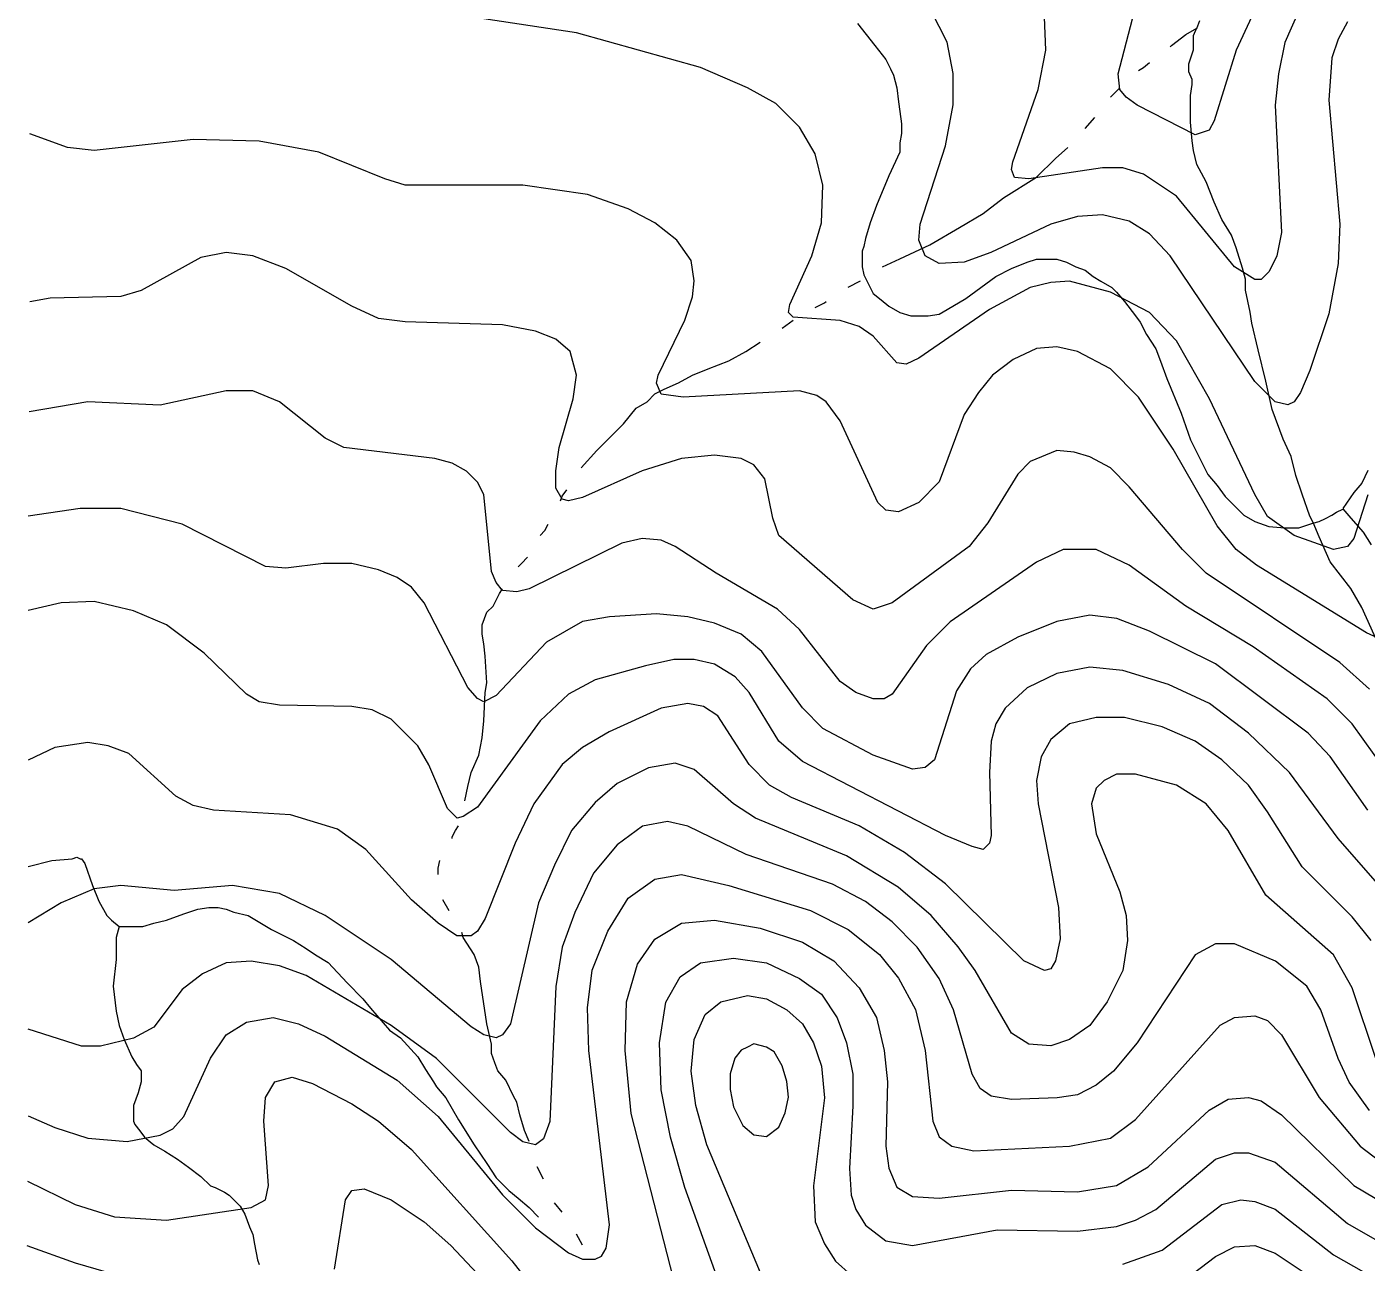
# Model space of a CAD drawing. Extents: x -4.4 to 64.9, y -5.9 to 77.3.
# Drawn here: x 0.027 to 4.527, y 15.24 to 19.391 of the extents above; entities that cross this region are included whole.
import ezdxf

# ---------------------------------------------------------------- set-up
doc = ezdxf.new("R2010")
doc.units = 0
for name, color, linetype in [('7200-7400', 7, 'CONTINUOUS'), ('7400-7600', 7, 'CONTINUOUS'), ('7600-7800', 7, 'CONTINUOUS'), ('7800-8000', 7, 'CONTINUOUS'), ('roads', 7, 'CONTINUOUS'), ('topo', 7, 'CONTINUOUS'), ('water', 7, 'CONTINUOUS')]:
    doc.layers.add(name, color=color, linetype=linetype)

msp = doc.modelspace()

# ---------------------------------------------------------------- linework, layer by layer
at = {"layer": '7200-7400', "color": 2}
for points in [[(4.297268, 19.444393), (4.249817, 19.338944), (4.22873, 19.233494), (4.2182, 19.128044), (4.239287, 18.700975), (4.223465, 18.621894), (4.197112, 18.569165), (4.170733, 18.542813), (4.149593, 18.542813), (4.081053, 18.584992), (3.885973, 18.822252), (3.775253, 18.896063), (3.706702, 18.91715), (3.638162, 18.91715), (3.390363, 18.880249), (3.342913, 18.885514), (3.332356, 18.911867), (3.337621, 18.938246), (3.421981, 19.180773), (3.448334, 19.312583), (3.443068, 19.423304)], [(4.160166, 19.471074), (4.086305, 19.312893), (4.012494, 19.075633), (3.996672, 19.044005), (3.949222, 19.028183), (3.754142, 19.128362), (3.717232, 19.154714), (3.696145, 19.181067), (3.69088, 19.233785), (3.73833, 19.418327)]]:
    msp.add_lwpolyline(points, dxfattribs=at)
at = {"layer": '7400-7600', "color": 2}
for points in [[(4.52927, 17.820415), (4.481823, 17.672786), (4.460735, 17.646433), (4.413274, 17.635903), (4.281464, 17.683353), (4.191834, 17.746623), (4.149614, 17.820431), (3.996714, 18.142053), (3.885984, 18.337133), (3.796353, 18.432042), (3.664543, 18.500582), (3.527463, 18.537492), (3.464193, 18.532227), (3.395655, 18.516404), (3.258564, 18.442586), (3.021304, 18.279145), (2.979124, 18.258057), (2.947493, 18.263323), (2.868404, 18.352953), (2.820954, 18.384592), (2.757684, 18.405679), (2.599513, 18.416209), (2.583691, 18.432031), (2.588956, 18.458384), (2.662767, 18.621833), (2.694406, 18.732553), (2.699671, 18.859093), (2.673319, 18.964542), (2.62059, 19.054173), (2.541509, 19.133254), (2.4466, 19.185983), (2.288429, 19.254523), (1.871859, 19.370524), (1.560788, 19.417964)], [(4.571485, 17.335728), (4.524034, 17.356815), (4.154964, 17.583537), (4.086374, 17.636265), (4.023104, 17.715347), (3.875474, 17.973707), (3.759484, 18.147697), (3.664575, 18.242595), (3.553855, 18.300597), (3.485314, 18.316419), (3.416774, 18.311154), (3.337685, 18.274255), (3.269145, 18.221524), (3.221694, 18.163524), (3.174244, 18.089716), (3.089884, 17.862995), (3.021344, 17.794454), (2.952793, 17.762826), (2.910613, 17.768091), (2.88426, 17.794444), (2.757721, 18.068613), (2.71027, 18.131885), (2.678642, 18.152973), (2.620643, 18.168795), (2.23048, 18.147708), (2.156622, 18.158238), (2.1408, 18.195139), (2.146065, 18.221518), (2.235743, 18.40606), (2.262069, 18.485139), (2.267387, 18.53787), (2.256804, 18.60641), (2.209353, 18.674951), (2.135535, 18.73295), (2.045904, 18.7804), (1.908824, 18.827851), (1.692654, 18.859479), (1.297216, 18.859479), (1.228675, 18.880566), (1.007235, 18.970197), (0.806884, 19.007095), (0.585436, 19.012361), (0.253236, 18.975462), (0.163595, 18.985992), (0.037164, 19.031974)], [(4.534491, 17.167135), (4.434311, 17.256766), (3.986112, 17.557295), (3.907031, 17.636376), (3.727763, 17.847276), (3.664493, 17.910546), (3.595953, 17.947455), (3.543232, 17.963277), (3.485232, 17.968542), (3.395602, 17.931633), (3.353422, 17.889453), (3.25324, 17.726001), (3.189971, 17.646912), (2.931621, 17.457113), (2.868351, 17.436026), (2.799811, 17.467654), (2.552013, 17.683824), (2.530925, 17.741826), (2.504546, 17.873636), (2.467645, 17.921087), (2.425465, 17.942174), (2.335827, 17.952731), (2.225067, 17.942174), (2.093257, 17.899991), (1.892906, 17.810364), (1.845445, 17.799833), (1.824358, 17.805099), (1.803271, 17.842008), (1.803271, 17.900007), (1.813828, 17.979089), (1.861278, 18.142538), (1.871835, 18.221619), (1.850748, 18.300708), (1.803287, 18.342888), (1.734746, 18.369241), (1.624026, 18.390328), (1.297139, 18.400885), (1.207509, 18.411415), (1.117878, 18.453595), (0.896427, 18.580135), (0.785707, 18.622315), (0.696077, 18.632871), (0.611717, 18.617049), (0.411367, 18.506329), (0.342779, 18.485242), (0.105516, 18.479977), (0.036947, 18.468229)], [(4.624179, 16.845272), (4.476549, 17.050901), (4.39219, 17.135253), (4.144339, 17.309251), (3.91762, 17.446332), (3.727821, 17.583412), (3.61709, 17.636141), (3.50637, 17.636141), (3.41674, 17.593961), (3.126759, 17.393603), (3.04767, 17.314521), (2.931668, 17.151072), (2.905316, 17.13525), (2.868415, 17.13525), (2.810415, 17.156338), (2.757684, 17.193247), (2.620606, 17.367237), (2.546795, 17.435777), (2.341166, 17.557046), (2.204035, 17.646677), (2.156585, 17.667764), (2.093315, 17.673029), (2.024775, 17.657207), (1.713704, 17.504299), (1.671524, 17.493769), (1.624066, 17.499034), (1.602979, 17.525386), (1.587157, 17.562296), (1.560778, 17.820646), (1.53969, 17.862825), (1.502789, 17.899735), (1.455328, 17.926087), (1.397339, 17.941909), (1.091539, 17.978811), (1.028269, 18.01045), (0.875369, 18.131719), (0.785728, 18.16862), (0.696098, 18.16862), (0.47466, 18.12117), (0.23208, 18.131727), (0.03455, 18.098238)]]:
    msp.add_lwpolyline(points, dxfattribs=at)
at = {"layer": '7600-7800', "color": 2}
for points in [[(4.576766, 16.497329), (4.429136, 16.666049), (4.265698, 16.887489), (4.128606, 17.01931), (3.996757, 17.119479), (3.859676, 17.182748), (3.706768, 17.230199), (3.596048, 17.240756), (3.485328, 17.219668), (3.385156, 17.172207), (3.311338, 17.103667), (3.279707, 17.050946), (3.263885, 16.992947), (3.258619, 16.887497), (3.263885, 16.676598), (3.258619, 16.650245), (3.237532, 16.629158), (3.200623, 16.639715), (3.110992, 16.676616), (2.631202, 16.924425), (2.552113, 16.992965), (2.451931, 17.156417), (2.404481, 17.209135), (2.335943, 17.251315), (2.267403, 17.267137), (2.198812, 17.267137), (2.103912, 17.24605), (1.935192, 17.198602), (1.845562, 17.151152), (1.750653, 17.061511), (1.539751, 16.77153), (1.492301, 16.739891), (1.471213, 16.734626), (1.439583, 16.766268), (1.376313, 16.913897), (1.339401, 16.977167), (1.249773, 17.066797), (1.186503, 17.098426), (1.117963, 17.108983), (0.875433, 17.114248), (0.806882, 17.124778), (0.764712, 17.151157), (0.622351, 17.288238), (0.495811, 17.383146), (0.385051, 17.430597), (0.253233, 17.462228), (0.142513, 17.456963), (0.031761, 17.431113)], [(4.539806, 16.323517), (4.476536, 16.402606), (4.307817, 16.571325), (4.191826, 16.755856), (4.128556, 16.845487), (4.038876, 16.929846), (3.949245, 16.993116), (3.838528, 17.040567), (3.711986, 17.072205), (3.617087, 17.072205), (3.527447, 17.051118), (3.464187, 16.998389), (3.432546, 16.940398), (3.416724, 16.861309), (3.421989, 16.782219), (3.490529, 16.434239), (3.495795, 16.32879), (3.479972, 16.254979), (3.46415, 16.228626), (3.443063, 16.223361), (3.374523, 16.254992), (3.110903, 16.513342), (2.973811, 16.618792), (2.820914, 16.708422), (2.594203, 16.803333), (2.520382, 16.845513), (2.451844, 16.914053), (2.346392, 17.077502), (2.298944, 17.109133), (2.246212, 17.119664), (2.156543, 17.103842), (1.982553, 17.02475), (1.892922, 16.972032), (1.824382, 16.914032), (1.729473, 16.782222), (1.666203, 16.650401), (1.566022, 16.39733), (1.539669, 16.35515), (1.518582, 16.339328), (1.471131, 16.339328), (1.407862, 16.381508), (1.318231, 16.460597), (1.165331, 16.629319), (1.07042, 16.697857), (0.912252, 16.745307), (0.6539, 16.76113), (0.585362, 16.776952), (0.52736, 16.80858), (0.369139, 16.950931), (0.300602, 16.97731), (0.232061, 16.98784), (0.121341, 16.972018), (0.031822, 16.929389)], [(4.555583, 15.927949), (4.476494, 16.165208), (4.413224, 16.275929), (4.186513, 16.47629), (4.059934, 16.69246), (3.986115, 16.78209), (3.885933, 16.84536), (3.748855, 16.882269), (3.685583, 16.882269), (3.643403, 16.861182), (3.61705, 16.834829), (3.601228, 16.7821), (3.61705, 16.681919), (3.69614, 16.486849), (3.717227, 16.40776), (3.722492, 16.3234), (3.70667, 16.223218), (3.653949, 16.117769), (3.59595, 16.03869), (3.52741, 15.991229), (3.46414, 15.970142), (3.390318, 15.975407), (3.33233, 16.012306), (3.211058, 16.223205), (3.153059, 16.302297), (3.063428, 16.407747), (2.952708, 16.502645), (2.778718, 16.608097), (2.472918, 16.734637), (2.399099, 16.782087), (2.267289, 16.898086), (2.20398, 16.919173), (2.114349, 16.903351), (2.0089, 16.85062), (1.935078, 16.787352), (1.856, 16.692452), (1.798, 16.57645), (1.745279, 16.449921), (1.650368, 16.043942), (1.624016, 16.00703), (1.602928, 15.9965), (1.560748, 16.00703), (1.518569, 16.033382), (1.24968, 16.260104), (1.02823, 16.407733), (0.875329, 16.481544), (0.717159, 16.507897), (0.522079, 16.492075), (0.342771, 16.507897), (0.253141, 16.497366), (0.14242, 16.449916), (0.031758, 16.382556)], [(4.534623, 15.753258), (4.466082, 15.848166), (4.429173, 15.927248), (4.371174, 16.090697), (4.323723, 16.169786), (4.218274, 16.254146), (4.081143, 16.312137), (4.017873, 16.312137), (3.949333, 16.275228), (3.754253, 15.979976), (3.675164, 15.885068), (3.617172, 15.837617), (3.553902, 15.805986), (3.485365, 15.795429), (3.332454, 15.790164), (3.263914, 15.800695), (3.227012, 15.827047), (3.20066, 15.874508), (3.137379, 16.090678), (3.089929, 16.196128), (3.016118, 16.301569), (2.931758, 16.385937), (2.842128, 16.454477), (2.731408, 16.512469), (2.441419, 16.612648), (2.246339, 16.707549), (2.177759, 16.723371), (2.0934, 16.707549), (2.00904, 16.644287), (1.929948, 16.549378), (1.866678, 16.417568), (1.824498, 16.301569), (1.803411, 16.169767), (1.782324, 15.716327), (1.761236, 15.658338), (1.734884, 15.637251), (1.692704, 15.647808), (1.650524, 15.679447), (1.402715, 15.927248), (1.249815, 16.037968), (0.965105, 16.206687), (0.875475, 16.238326), (0.780574, 16.254148), (0.696214, 16.248883), (0.617125, 16.211982), (0.548585, 16.159253), (0.453674, 16.032713), (0.385094, 15.995812), (0.274373, 15.969459), (0.211104, 15.969459), (0.031843, 16.025789)]]:
    msp.add_lwpolyline(points, dxfattribs=at)
at = {"layer": '7800-8000', "color": 2}
for points in [[(2.198722, 15.184546), (2.056363, 15.743415), (2.035276, 15.954314), (2.040541, 16.117766), (2.077453, 16.244306), (2.135453, 16.328665), (2.225083, 16.381386), (2.335803, 16.391943), (2.488753, 16.365564), (2.631102, 16.318114), (2.736552, 16.254844), (2.820911, 16.165216), (2.878913, 16.065035), (2.905266, 15.954314), (2.915823, 15.848865), (2.910531, 15.632695), (2.921088, 15.558884), (2.94744, 15.495614), (3.000169, 15.463986), (3.089799, 15.458721), (3.33233, 15.485073), (3.55377, 15.479808), (3.685588, 15.500895), (3.791038, 15.564165), (3.996659, 15.753964), (4.059929, 15.790876), (4.128469, 15.796141), (4.170649, 15.785611), (4.239189, 15.73816), (4.48173, 15.500901), (4.79284, 15.316362)], [(2.367458, 15.131143), (2.235648, 15.494945), (2.1882, 15.663664), (2.156569, 15.821832), (2.151304, 15.980003), (2.172391, 16.117083), (2.219841, 16.201443), (2.288382, 16.248904), (2.399102, 16.264726), (2.509872, 16.248904), (2.620593, 16.196173), (2.694401, 16.143454), (2.747132, 16.064363), (2.77876, 15.980003), (2.799848, 15.874553), (2.799848, 15.769103), (2.789317, 15.558215), (2.794583, 15.468574), (2.810405, 15.421123), (2.842044, 15.368403), (2.910584, 15.315674), (3.000214, 15.299852), (3.284935, 15.35257), (3.553826, 15.347305), (3.685633, 15.363127), (3.748906, 15.384214), (3.817446, 15.421123), (4.017804, 15.589843), (4.081074, 15.61093), (4.128524, 15.61093), (4.218155, 15.579291), (4.460735, 15.37367), (4.745445, 15.210221)], [(2.504589, 15.173632), (2.309458, 15.637603), (2.272557, 15.769424), (2.256735, 15.885412), (2.267265, 15.990864), (2.304175, 16.075224), (2.356896, 16.117404), (2.446534, 16.138491), (2.509846, 16.12796), (2.578384, 16.091051), (2.631115, 16.04359), (2.668014, 15.980331), (2.694393, 15.901242), (2.704923, 15.795792), (2.668011, 15.50053), (2.673276, 15.379261), (2.704918, 15.30545), (2.741827, 15.247451), (2.794548, 15.200001)], [(0.029115, 15.515619), (0.189873, 15.437599), (0.321686, 15.395419), (0.495676, 15.384889), (0.780434, 15.427069), (0.827884, 15.453421), (0.838441, 15.500871), (0.822619, 15.717041), (0.827884, 15.796131), (0.859515, 15.848851), (0.917515, 15.864674), (0.986055, 15.843586), (1.117865, 15.775046), (1.207506, 15.717047), (1.318226, 15.622146), (1.655655, 15.247798), (1.956184, 14.862908)], [(1.059903, 15.220754), (1.096804, 15.452744), (1.117892, 15.484375), (1.160071, 15.48964), (1.249702, 15.452731), (1.360432, 15.37892), (1.45006, 15.299841), (1.53969, 15.20493)], [(3.706686, 15.236905), (3.838496, 15.284366), (4.038847, 15.437255), (4.102116, 15.453077), (4.149567, 15.447812), (4.218107, 15.421459), (4.413237, 15.268559), (4.682128, 15.115659)], [(0.027081, 15.299304), (0.1899, 15.241834), (0.39025, 15.183845)], [(3.885962, 15.162932), (4.017772, 15.263112), (4.081042, 15.294743), (4.149583, 15.300008), (4.218123, 15.273655), (4.392113, 15.157654)]]:
    msp.add_lwpolyline(points, dxfattribs=at)
msp.add_lwpolyline([(2.446558, 15.965996), (2.42547, 15.955439), (2.404383, 15.929086), (2.388561, 15.876368), (2.388561, 15.823647), (2.399118, 15.765648), (2.430749, 15.702378), (2.467658, 15.670737), (2.509838, 15.665471), (2.552018, 15.697102), (2.573105, 15.744563), (2.583636, 15.797284), (2.57837, 15.850013), (2.562548, 15.902734), (2.536196, 15.950184), (2.509843, 15.966006), (2.467663, 15.976537), (2.446576, 15.966006), (2.446558, 15.965996)], close=True, dxfattribs=at)
at = {"layer": 'roads', "color": 7}
for points in [[(2.815662, 19.402606), (2.873653, 19.328814), (2.910563, 19.281348), (2.926385, 19.249704), (2.936915, 19.228537), (2.947472, 19.186362), (2.952738, 19.138923), (2.958003, 19.107278), (2.963268, 19.065104), (2.963268, 19.03346), (2.958003, 19.001842), (2.958003, 18.970198), (2.921094, 18.891114), (2.878914, 18.790943), (2.857826, 18.732946), (2.842004, 18.680214), (2.836739, 18.653756), (2.831474, 18.637881), (2.831474, 18.611423), (2.831474, 18.584964), (2.836739, 18.558506), (2.852561, 18.526862), (2.868383, 18.495244), (2.894736, 18.474078), (2.921088, 18.452911), (2.957997, 18.431744), (2.994907, 18.421161), (3.042357, 18.421161), (3.052914, 18.421161), (3.089815, 18.426453), (3.116168, 18.442328), (3.179438, 18.479237), (3.279617, 18.553029), (3.332347, 18.579488), (3.385065, 18.600654), (3.416707, 18.611238), (3.44306, 18.611238), (3.485243, 18.611238), (3.516871, 18.600654), (3.548513, 18.584779), (3.580141, 18.574196), (3.606494, 18.553029), (3.632873, 18.537154), (3.669771, 18.515988), (3.685593, 18.500113), (3.711945, 18.468495), (3.748854, 18.421055), (3.764676, 18.399888), (3.785764, 18.357687), (3.817392, 18.310248), (3.833214, 18.268073), (3.854301, 18.210076), (3.901752, 18.094056), (3.933383, 18.004442), (3.970292, 17.930623), (3.991379, 17.888449), (4.023021, 17.851539), (4.049374, 17.81463), (4.075726, 17.788172), (4.102079, 17.761713), (4.112636, 17.75113), (4.149546, 17.729963), (4.196996, 17.714088), (4.249714, 17.708797), (4.297165, 17.708797), (4.344625, 17.724672), (4.365712, 17.729963), (4.386799, 17.740547), (4.407887, 17.75113), (4.423682, 17.761713), (4.444822, 17.772297)], [(4.529249, 17.901043), (4.508162, 17.858868), (4.48181, 17.827224), (4.444901, 17.774493)], [(4.444839, 17.773408), (4.471218, 17.74179), (4.513398, 17.694324), (4.53975, 17.652149)], [(0.031539, 16.572596), (0.110808, 16.59244), (0.179348, 16.597732), (0.19517, 16.603024), (0.205701, 16.597732), (0.210966, 16.597732), (0.221496, 16.581857), (0.247849, 16.508065), (0.268936, 16.455333), (0.295289, 16.407867), (0.311111, 16.391992), (0.337463, 16.370825)], [(0.337553, 16.370958), (0.369184, 16.370958), (0.416643, 16.370958), (0.453544, 16.381541), (0.495724, 16.392124), (0.553723, 16.413291), (0.601174, 16.429166), (0.638083, 16.434458), (0.669714, 16.434458), (0.696093, 16.429166), (0.722445, 16.418583), (0.769893, 16.407999), (0.848985, 16.360533), (0.922793, 16.323624), (0.964973, 16.297165), (0.996614, 16.275999), (1.038794, 16.24954), (1.102054, 16.181013), (1.154785, 16.128282), (1.18119, 16.096638), (1.244452, 16.022845), (1.281362, 15.996387), (1.339361, 15.933099), (1.365713, 15.890924), (1.392066, 15.848749), (1.402623, 15.832874), (1.434254, 15.795965), (1.455341, 15.759056), (1.476428, 15.722146), (1.529157, 15.637797), (1.571337, 15.574535), (1.602968, 15.527069), (1.645148, 15.484894), (1.676789, 15.458436), (1.713688, 15.426792), (1.745327, 15.395174)], [(0.337537, 16.370958), (0.326981, 16.334048), (0.326981, 16.260229), (0.31645, 16.170589), (0.326981, 16.086239), (0.337537, 16.0388), (0.353359, 15.991333), (0.379712, 15.933337), (0.395534, 15.906878), (0.411356, 15.885712), (0.411356, 15.859253), (0.411356, 15.84867), (0.400826, 15.811761), (0.385004, 15.769586), (0.385004, 15.743128), (0.385004, 15.716669), (0.390269, 15.706086), (0.406091, 15.684919), (0.421913, 15.663753), (0.453544, 15.637294), (0.490453, 15.616128), (0.532633, 15.589669), (0.569543, 15.563211), (0.611725, 15.531567), (0.643353, 15.499949), (0.659175, 15.494658), (0.690806, 15.478783), (0.706628, 15.468199), (0.743538, 15.43129), (0.75936, 15.404831), (0.775182, 15.362657), (0.785739, 15.336199), (0.791004, 15.304581), (0.801535, 15.251849), (0.8068, 15.235974)]]:
    msp.add_lwpolyline(points, dxfattribs=at)
at = {"layer": 'topo', "color": 2}
for points in [[(4.460651, 19.40818), (4.429012, 19.350178), (4.407924, 19.286908), (4.397394, 19.14456), (4.434293, 18.728039), (4.429028, 18.596219), (4.397397, 18.427499), (4.334127, 18.23769), (4.302485, 18.163879), (4.281398, 18.132248), (4.260284, 18.121691), (4.218115, 18.132248), (4.149524, 18.200788), (3.864814, 18.62259), (3.796266, 18.6964), (3.727726, 18.73858), (3.638095, 18.759668), (3.553736, 18.754402), (3.464105, 18.72805), (3.263755, 18.633139), (3.174125, 18.6015), (3.089765, 18.596235), (3.042315, 18.622587), (3.021227, 18.675318), (3.026492, 18.728037), (3.110852, 18.991657), (3.137205, 19.128748), (3.137205, 19.234198), (3.116117, 19.339648), (3.063386, 19.445097)], [(4.529273, 16.761635), (4.402733, 16.940895), (4.328922, 17.019985), (4.017802, 17.251974), (3.796361, 17.362694), (3.685641, 17.404874), (3.596003, 17.415404), (3.485283, 17.394317), (3.353473, 17.341588), (3.248023, 17.283589), (3.195302, 17.236139), (3.147852, 17.162328), (3.074033, 16.930338), (3.042402, 16.903986), (3.000222, 16.898721), (2.868412, 16.946171), (2.699692, 17.035801), (2.631152, 17.104342), (2.494064, 17.294151), (2.425523, 17.35215), (2.335893, 17.389062), (2.246263, 17.41015), (2.140763, 17.42068), (1.982592, 17.41015), (1.892962, 17.394328), (1.771693, 17.325787), (1.602973, 17.146519), (1.560793, 17.125432), (1.539706, 17.135989), (1.508075, 17.172901), (1.360446, 17.457611), (1.318266, 17.510329), (1.270815, 17.54197), (1.207546, 17.568323), (1.117915, 17.58941), (1.023004, 17.58941), (0.896475, 17.573588), (0.827924, 17.578853), (0.548484, 17.721212), (0.342816, 17.773933), (0.205735, 17.773933), (0.031795, 17.747766)], [(0.031449, 15.735157), (0.121338, 15.696417), (0.232059, 15.659508), (0.363866, 15.648977), (0.474586, 15.670065), (0.516766, 15.691152), (0.553678, 15.733332), (0.643348, 15.928401), (0.696027, 16.007493), (0.764617, 16.049673), (0.854247, 16.065495), (0.938607, 16.044408), (1.028237, 16.002228), (1.270778, 15.854598), (1.407856, 15.733337), (1.624026, 15.469706), (1.734746, 15.358989), (1.845467, 15.274629), (1.892928, 15.253542), (1.935107, 15.253542), (1.956195, 15.264098), (1.972017, 15.290451), (1.982574, 15.36954), (1.914023, 15.95478), (1.908758, 16.097139), (1.92458, 16.223671), (1.977308, 16.355492), (2.045849, 16.466209), (2.135479, 16.529482), (2.225109, 16.545304), (2.383277, 16.508394), (2.657499, 16.424032), (2.784039, 16.360762), (2.889478, 16.276402), (2.952748, 16.197313), (3.01075, 16.091863), (3.042378, 15.954783), (3.068757, 15.717523), (3.089844, 15.664802), (3.132024, 15.633163), (3.205835, 15.617341), (3.527455, 15.633163), (3.664535, 15.659516), (3.748895, 15.722785), (4.033613, 16.039135), (4.081063, 16.065487), (4.149604, 16.070752), (4.191784, 16.05493), (4.239234, 16.00748), (4.365774, 15.79658), (4.502905, 15.633139), (4.592535, 15.564588)]]:
    msp.add_lwpolyline(points, dxfattribs=at)
at = {"layer": 'water', "color": 4}
for points in [[(3.954519, 19.385567), (3.965076, 19.412025)], [(3.864888, 19.323522), (3.870153, 19.328814), (3.917603, 19.365723), (3.954512, 19.38689)], [(4.566189, 17.315494), (4.50819, 17.442044), (4.471281, 17.505306), (4.40274, 17.594946), (4.365831, 17.679296), (4.344744, 17.726762), (4.334213, 17.747929), (4.307861, 17.821747), (4.286773, 17.885009), (4.270951, 17.948271), (4.244572, 18.006268), (4.207674, 18.106465), (4.186587, 18.201371), (4.160235, 18.306808), (4.139147, 18.396422), (4.133882, 18.433358), (4.11806, 18.507177), (4.11806, 18.544086), (4.107503, 18.580969), (4.086416, 18.649523), (4.070594, 18.691697), (4.038955, 18.744429), (4.012602, 18.802425), (3.98625, 18.870953), (3.954611, 18.928949), (3.94408, 18.976415), (3.938815, 19.008033), (3.93355, 19.071321), (3.93355, 19.160936), (3.938815, 19.197845), (3.938815, 19.21372), (3.928258, 19.240179), (3.928258, 19.266637), (3.94408, 19.314103), (3.94408, 19.361543), (3.954637, 19.388001)], [(3.759439, 19.244438), (3.775261, 19.255022), (3.796348, 19.270897)], [(3.664527, 19.154798), (3.680349, 19.170673), (3.696171, 19.186548)], [(3.580168, 19.049361), (3.611809, 19.08627)], [(2.900008, 18.585361), (2.958008, 18.61182), (3.058187, 18.659286), (3.158358, 18.717283), (3.237447, 18.764749), (3.305988, 18.817454), (3.416708, 18.886007), (3.479978, 18.949269), (3.522158, 18.986179)], [(2.784007, 18.516834), (2.826187, 18.538001)], [(2.673287, 18.448281), (2.704918, 18.464156), (2.710183, 18.469447)], [(2.562559, 18.379754), (2.599468, 18.406212)], [(1.887668, 17.910515), (1.940399, 17.968512), (2.030029, 18.058126), (2.072209, 18.110858), (2.109119, 18.132024), (2.135471, 18.158483), (2.167099, 18.174358), (2.21456, 18.195524), (2.262011, 18.221983), (2.314729, 18.243149), (2.38328, 18.269608), (2.441271, 18.301225), (2.488719, 18.332869)], [(1.819127, 17.799787), (1.824393, 17.815662), (1.840215, 17.836829)], [(1.750587, 17.683794), (1.766409, 17.699669), (1.776966, 17.720835)], [(1.676768, 17.578331), (1.687325, 17.588914), (1.708412, 17.610081)], [(1.497508, 16.79273), (1.508038, 16.840196), (1.518569, 16.887662), (1.544948, 16.945633), (1.555478, 17.003656), (1.560743, 17.061652), (1.566008, 17.156532), (1.571274, 17.188176), (1.566008, 17.277817), (1.560743, 17.319991), (1.555478, 17.351636), (1.555478, 17.383253), (1.5713, 17.425454), (1.592387, 17.446621), (1.613475, 17.488796), (1.624005, 17.504671)], [(1.455317, 16.666206), (1.455317, 16.671498), (1.465874, 16.692664), (1.476405, 16.708539)], [(1.407867, 16.544921), (1.407867, 16.566088), (1.413132, 16.592546)], [(1.444779, 16.423663), (1.423692, 16.460572)], [(1.713678, 15.648619), (1.697856, 15.685528), (1.682033, 15.738233), (1.671503, 15.780434), (1.660973, 15.801601), (1.634594, 15.854306), (1.608241, 15.88595), (1.597711, 15.912408), (1.587154, 15.944052), (1.587154, 15.97567), (1.571332, 16.044224), (1.550245, 16.186569), (1.544979, 16.234036), (1.529157, 16.27621), (1.492256, 16.334207), (1.486991, 16.350082)], [(1.761128, 15.522068), (1.740041, 15.564243)], [(1.824408, 15.41134), (1.798029, 15.442984)], [(1.892949, 15.300639), (1.871861, 15.337521)]]:
    msp.add_lwpolyline(points, dxfattribs=at)

doc.saveas('drawing.dxf')
